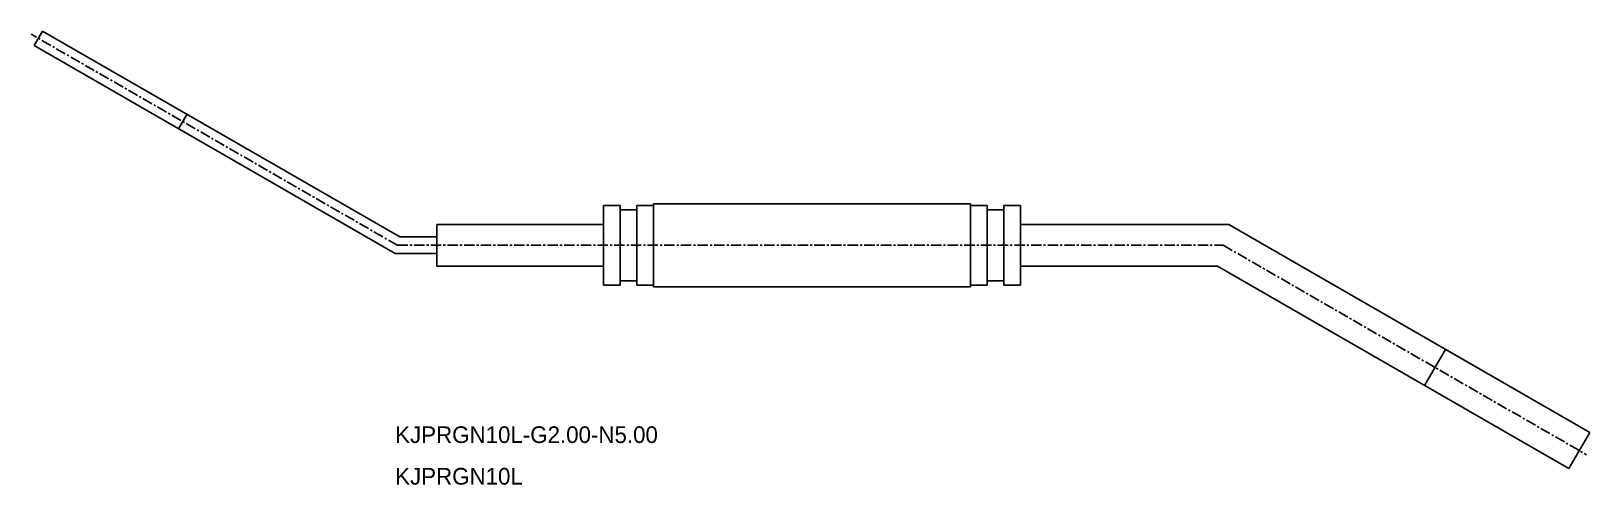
# Model space of a CAD drawing. Extents: x -1664 to -1477, y -813 to -758.
import ezdxf

# ---------------------------------------------------------------- set-up
doc = ezdxf.new("R2010")
doc.units = 0
doc.linetypes.add('CENTER', pattern=[2, 1.25, -0.25, 0.25, -0.25])
doc.layers.get('0').update_dxf_attribs({"linetype": 'CONTINUOUS'})
doc.layers.add('CENTER', color=1, linetype='CENTER')

msp = doc.modelspace()

# ---------------------------------------------------------------- linework, layer by layer
at = {"color": 7, "linetype": 'CONTINUOUS'}
for p, q in [((-1663.56, -759.79), (-1662.56, -758.06)), ((-1619.72, -782.79), (-1662.56, -758.06)), ((-1620.26, -784.79), (-1663.56, -759.79)), ((-1593.26, -778.99), (-1595.26, -778.99)), ((-1595.26, -778.99), (-1595.26, -788.59)), ((-1593.26, -788.59), (-1593.26, -778.99)), ((-1593.26, -788.59), (-1593.26, -778.99)), ((-1593.26, -779.54), (-1591.26, -779.54)), ((-1589.26, -778.99), (-1591.26, -778.99)), ((-1591.26, -788.59), (-1591.26, -778.99)), ((-1551.26, -778.79), (-1589.26, -778.79)), ((-1589.26, -788.79), (-1589.26, -778.79)), ((-1551.26, -788.79), (-1551.26, -778.79)), ((-1551.26, -778.99), (-1549.26, -778.99)), ((-1549.26, -788.59), (-1549.26, -778.99)), ((-1547.26, -779.54), (-1549.26, -779.54)), ((-1547.26, -788.59), (-1547.26, -778.99)), ((-1547.26, -788.59), (-1547.26, -778.99)), ((-1547.26, -778.99), (-1545.26, -778.99)), ((-1545.26, -778.99), (-1545.26, -788.59)), ((-1615.26, -781.29), (-1595.26, -781.29)), ((-1615.26, -781.29), (-1615.26, -786.29)), ((-1545.26, -781.29), (-1520.26, -781.29)), ((-1520.26, -781.29), (-1476.96, -806.29)), ((-1619.72, -782.79), (-1615.26, -782.79)), ((-1620.26, -784.79), (-1615.26, -784.79)), ((-1615.26, -786.29), (-1595.26, -786.29)), ((-1545.26, -786.29), (-1521.6, -786.29)), ((-1521.6, -786.29), (-1479.46, -810.62)), ((-1593.26, -788.59), (-1595.26, -788.59)), ((-1593.26, -788.04), (-1591.26, -788.04)), ((-1589.26, -788.59), (-1591.26, -788.59)), ((-1589.26, -788.79), (-1551.26, -788.79)), ((-1551.26, -788.59), (-1549.26, -788.59)), ((-1547.26, -788.04), (-1549.26, -788.04)), ((-1547.26, -788.59), (-1545.26, -788.59)), ((-1476.96, -806.29), (-1479.46, -810.62))]:
    msp.add_line(p, q, dxfattribs=at)
at = {"color": 3, "linetype": 'CONTINUOUS'}
for p, q in [((-1646.24, -769.79), (-1645.24, -768.06)), ((-1494.28, -796.29), (-1496.78, -800.62))]:
    msp.add_line(p, q, dxfattribs=at)
at = {"layer": 'CENTER', "color": 1, "linetype": 'CENTER'}
for p, q in [((-1619.99, -783.79), (-1663.93, -758.43)), ((-1619.99, -783.79), (-1520.93, -783.79)), ((-1520.93, -783.79), (-1477.34, -808.96))]:
    msp.add_line(p, q, dxfattribs=at)

# ---------------------------------------------------------------- texts
at = {"color": 7, "linetype": 'CONTINUOUS'}
for s, p in [('KJPRGN10L-G2.00-N5.00', (-1620.26, -807.54)), ('KJPRGN10L', (-1620.26, -812.54))]:
    msp.add_text(s, height=2, dxfattribs=at).set_placement(p)

doc.saveas('drawing.dxf')
